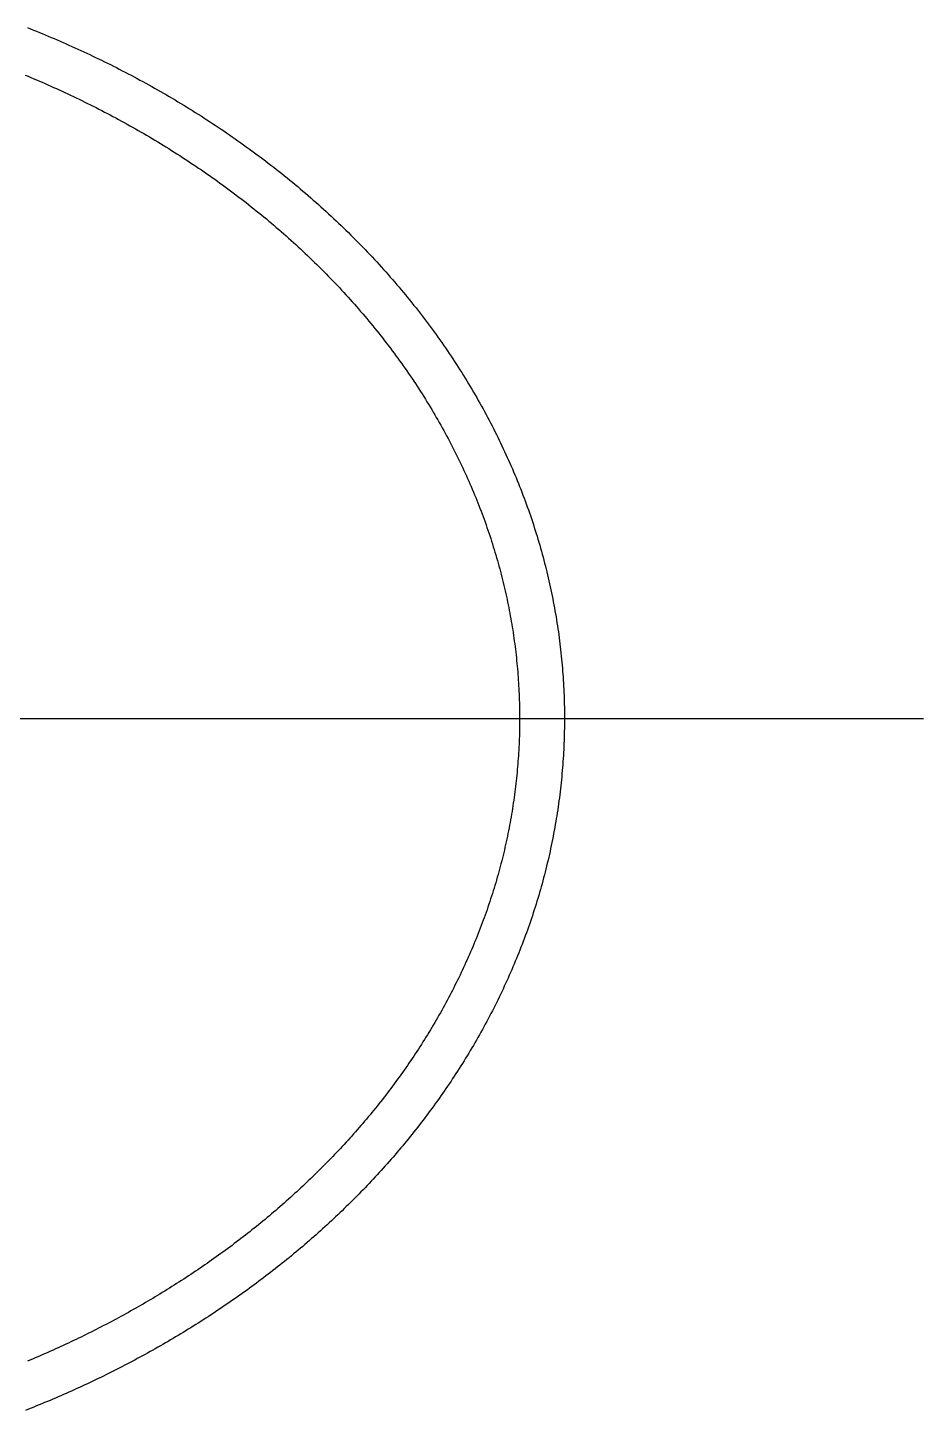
# Model space of a CAD drawing. Extents: x -61.6 to 7.4, y -31.5 to 6.5.
# Drawn here: x 2.41 to 7.4, y -3.85 to 3.85 of the extents above; entities that cross this region are included whole.
import ezdxf

# ---------------------------------------------------------------- set-up
doc = ezdxf.new("R2010")
doc.units = 0
doc.linetypes.add('CENTER', pattern=[50.8, 31.75, -6.35, 6.35, -6.35])
doc.layers.get('0').update_dxf_attribs({"linetype": 'CONTINUOUS'})
doc.layers.add('CENTER', color=1, linetype='CENTER')

msp = doc.modelspace()

# ---------------------------------------------------------------- linework, layer by layer
at = {"color": 7}
for points in [[(2.4078, 3.8486, 0), (2.4243, 3.8421, 0), (2.4408, 3.8355, 0), (2.4572, 3.8288, 0), (2.4737, 3.8221, 0), (2.4902, 3.8153, 0), (2.5067, 3.8085, 0), (2.5232, 3.8016, 0), (2.5397, 3.7946, 0), (2.5562, 3.7876, 0), (2.5727, 3.7805, 0), (2.5892, 3.7733, 0), (2.6057, 3.7661, 0), (2.6222, 3.7589, 0), (2.6387, 3.7515, 0), (2.6552, 3.7441, 0), (2.6717, 3.7367, 0), (2.6883, 3.7292, 0), (2.7048, 3.7216, 0), (2.7213, 3.714, 0), (2.7378, 3.7063, 0), (2.7543, 3.6985, 0), (2.7708, 3.6907, 0), (2.7873, 3.6828, 0), (2.8039, 3.6749, 0), (2.8203, 3.6669, 0), (2.8369, 3.6588, 0), (2.8533, 3.6507, 0), (2.8698, 3.6425, 0), (2.8863, 3.6342, 0), (2.9028, 3.6259, 0), (2.9192, 3.6175, 0), (2.9357, 3.609, 0), (2.9522, 3.6005, 0), (2.9686, 3.5919, 0), (2.9851, 3.5833, 0), (3.0015, 3.5746, 0), (3.0179, 3.5658, 0), (3.0343, 3.557, 0), (3.0507, 3.548, 0), (3.0671, 3.5391, 0), (3.0834, 3.53, 0), (3.0998, 3.5209, 0), (3.1161, 3.5118, 0), (3.1324, 3.5025, 0), (3.1487, 3.4933, 0), (3.165, 3.4839, 0), (3.1813, 3.4745, 0), (3.1975, 3.465, 0), (3.2137, 3.4554, 0), (3.2299, 3.4459, 0), (3.2461, 3.4362, 0), (3.2623, 3.4264, 0), (3.2784, 3.4166, 0), (3.2945, 3.4068, 0), (3.3106, 3.3969, 0), (3.3267, 3.3869, 0), (3.3427, 3.3768, 0), (3.3588, 3.3667, 0), (3.3748, 3.3566, 0), (3.3907, 3.3463, 0), (3.4067, 3.336, 0), (3.4226, 3.3257, 0), (3.4385, 3.3153, 0), (3.4543, 3.3048, 0), (3.4701, 3.2943, 0), (3.4859, 3.2837, 0), (3.5017, 3.273, 0), (3.5174, 3.2623, 0), (3.5331, 3.2515, 0), (3.5488, 3.2407, 0), (3.5644, 3.2298, 0), (3.58, 3.2188, 0), (3.5956, 3.2078, 0), (3.6111, 3.1967, 0), (3.6266, 3.1856, 0), (3.6421, 3.1744, 0), (3.6575, 3.1632, 0), (3.6729, 3.1519, 0), (3.6882, 3.1405, 0), (3.7035, 3.1291, 0), (3.7188, 3.1176, 0), (3.734, 3.106, 0), (3.7492, 3.0944, 0), (3.7643, 3.0828, 0), (3.7794, 3.0711, 0), (3.7945, 3.0593, 0), (3.8095, 3.0474, 0), (3.8244, 3.0356, 0), (3.8394, 3.0236, 0), (3.8542, 3.0116, 0), (3.8691, 2.9995, 0), (3.8838, 2.9874, 0), (3.8986, 2.9752, 0), (3.9132, 2.963, 0), (3.9279, 2.9507, 0), (3.9425, 2.9384, 0), (3.957, 2.926, 0), (3.9715, 2.9135, 0), (3.9859, 2.901, 0), (4.0003, 2.8885, 0), (4.0146, 2.8758, 0), (4.0289, 2.8632, 0), (4.0431, 2.8504, 0), (4.0572, 2.8376, 0), (4.0713, 2.8248, 0), (4.0854, 2.8119, 0), (4.0994, 2.799, 0), (4.1133, 2.786, 0), (4.1272, 2.7729, 0), (4.141, 2.7598, 0), (4.1547, 2.7467, 0), (4.1684, 2.7335, 0), (4.1821, 2.7202, 0), (4.1956, 2.7069, 0), (4.2092, 2.6936, 0), (4.2226, 2.6802, 0), (4.236, 2.6667, 0), (4.2493, 2.6532, 0), (4.2626, 2.6397, 0), (4.2758, 2.6261, 0), (4.2889, 2.6125, 0), (4.302, 2.5988, 0), (4.315, 2.5851, 0), (4.3279, 2.5713, 0), (4.3408, 2.5575, 0), (4.3536, 2.5436, 0), (4.3664, 2.5297, 0), (4.379, 2.5158, 0), (4.3917, 2.5018, 0), (4.4042, 2.4878, 0), (4.4167, 2.4737, 0), (4.4291, 2.4596, 0), (4.4414, 2.4454, 0), (4.4537, 2.4312, 0), (4.4659, 2.417, 0), (4.478, 2.4027, 0), (4.4901, 2.3884, 0), (4.5021, 2.3741, 0), (4.514, 2.3597, 0), (4.5259, 2.3452, 0), (4.5377, 2.3308, 0), (4.5494, 2.3163, 0), (4.561, 2.3017, 0), (4.5726, 2.2871, 0), (4.5841, 2.2725, 0), (4.5955, 2.2579, 0), (4.6068, 2.2432, 0), (4.6181, 2.2284, 0), (4.6293, 2.2137, 0), (4.6404, 2.1989, 0), (4.6514, 2.1841, 0), (4.6624, 2.1692, 0), (4.6733, 2.1543, 0), (4.6841, 2.1394, 0), (4.6948, 2.1244, 0), (4.7055, 2.1094, 0), (4.7161, 2.0944, 0), (4.7266, 2.0794, 0), (4.737, 2.0643, 0), (4.7474, 2.0492, 0), (4.7576, 2.034, 0), (4.7678, 2.0189, 0), (4.7779, 2.0037, 0), (4.788, 1.9884, 0), (4.7979, 1.9732, 0), (4.8078, 1.9579, 0), (4.8175, 1.9426, 0), (4.8273, 1.9272, 0), (4.8369, 1.9119, 0), (4.8464, 1.8965, 0), (4.8559, 1.8811, 0), (4.8653, 1.8656, 0), (4.8746, 1.8501, 0), (4.8838, 1.8346, 0), (4.893, 1.8191, 0), (4.902, 1.8035, 0), (4.911, 1.788, 0), (4.9199, 1.7724, 0), (4.9288, 1.7567, 0), (4.9375, 1.7411, 0), (4.9462, 1.7254, 0), (4.9548, 1.7097, 0), (4.9633, 1.694, 0), (4.9717, 1.6782, 0), (4.9801, 1.6624, 0), (4.9883, 1.6466, 0), (4.9965, 1.6308, 0), (5.0046, 1.615, 0), (5.0127, 1.5991, 0), (5.0206, 1.5832, 0), (5.0285, 1.5673, 0), (5.0363, 1.5514, 0), (5.044, 1.5354, 0), (5.0516, 1.5194, 0), (5.0591, 1.5034, 0), (5.0666, 1.4874, 0), (5.074, 1.4714, 0), (5.0813, 1.4553, 0), (5.0885, 1.4392, 0), (5.0956, 1.4231, 0), (5.1027, 1.407, 0), (5.1097, 1.3909, 0), (5.1165, 1.3747, 0), (5.1234, 1.3586, 0), (5.1301, 1.3424, 0), (5.1367, 1.3262, 0), (5.1433, 1.31, 0), (5.1498, 1.2937, 0), (5.1562, 1.2775, 0), (5.1625, 1.2612, 0), (5.1687, 1.2449, 0), (5.1749, 1.2286, 0), (5.1809, 1.2123, 0), (5.1869, 1.196, 0), (5.1928, 1.1796, 0), (5.1986, 1.1632, 0), (5.2044, 1.1469, 0), (5.21, 1.1305, 0), (5.2156, 1.1141, 0), (5.2211, 1.0976, 0), (5.2265, 1.0812, 0), (5.2318, 1.0648, 0), (5.2371, 1.0483, 0), (5.2422, 1.0318, 0), (5.2473, 1.0153, 0), (5.2523, 0.9988, 0), (5.2572, 0.9823, 0), (5.262, 0.9658, 0), (5.2668, 0.9493, 0), (5.2714, 0.9327, 0), (5.276, 0.9162, 0), (5.2805, 0.8996, 0), (5.2849, 0.8831, 0), (5.2892, 0.8665, 0), (5.2935, 0.8499, 0), (5.2976, 0.8333, 0), (5.3017, 0.8167, 0), (5.3057, 0.8001, 0), (5.3096, 0.7834, 0), (5.3134, 0.7668, 0), (5.3172, 0.7502, 0), (5.3209, 0.7335, 0), (5.3244, 0.7168, 0), (5.3279, 0.7002, 0), (5.3313, 0.6835, 0), (5.3347, 0.6668, 0), (5.3379, 0.6501, 0), (5.3411, 0.6334, 0), (5.3442, 0.6167, 0), (5.3472, 0.6, 0), (5.3501, 0.5833, 0), (5.3529, 0.5666, 0), (5.3557, 0.5498, 0), (5.3583, 0.5331, 0), (5.3609, 0.5164, 0), (5.3634, 0.4996, 0), (5.3658, 0.4829, 0), (5.3682, 0.4661, 0), (5.3704, 0.4494, 0), (5.3726, 0.4326, 0), (5.3747, 0.4158, 0), (5.3767, 0.3991, 0), (5.3786, 0.3823, 0), (5.3804, 0.3655, 0), (5.3822, 0.3487, 0), (5.3839, 0.3319, 0), (5.3855, 0.3151, 0), (5.387, 0.2983, 0), (5.3884, 0.2815, 0), (5.3898, 0.2647, 0), (5.391, 0.2479, 0), (5.3922, 0.2311, 0), (5.3933, 0.2143, 0), (5.3943, 0.1975, 0), (5.3952, 0.1807, 0), (5.3961, 0.1639, 0), (5.3968, 0.1471, 0), (5.3975, 0.1303, 0), (5.3981, 0.1135, 0), (5.3986, 0.0967, 0), (5.3991, 0.0799, 0), (5.3994, 0.063, 0), (5.3997, 0.0462, 0), (5.3999, 0.0294, 0), (5.4, 0.0126, 0), (5.4, -0.0042, 0), (5.3999, -0.021, 0), (5.3998, -0.0378, 0), (5.3995, -0.0547, 0), (5.3992, -0.0715, 0), (5.3988, -0.0883, 0), (5.3984, -0.1051, 0), (5.3978, -0.1219, 0), (5.3971, -0.1387, 0), (5.3964, -0.1555, 0), (5.3956, -0.1723, 0), (5.3947, -0.1891, 0), (5.3937, -0.2059, 0), (5.3927, -0.2227, 0), (5.3915, -0.2395, 0), (5.3903, -0.2563, 0), (5.389, -0.2731, 0), (5.3876, -0.2899, 0), (5.3862, -0.3066, 0), (5.3846, -0.3234, 0), (5.383, -0.3402, 0), (5.3813, -0.3569, 0), (5.3795, -0.3737, 0), (5.3776, -0.3904, 0), (5.3756, -0.4071, 0), (5.3736, -0.4239, 0), (5.3715, -0.4406, 0), (5.3693, -0.4573, 0), (5.367, -0.474, 0), (5.3646, -0.4907, 0), (5.3622, -0.5074, 0), (5.3597, -0.524, 0), (5.357, -0.5407, 0), (5.3544, -0.5573, 0), (5.3516, -0.574, 0), (5.3487, -0.5906, 0), (5.3458, -0.6072, 0), (5.3428, -0.6238, 0), (5.3397, -0.6404, 0), (5.3365, -0.657, 0), (5.3333, -0.6735, 0), (5.3299, -0.6901, 0), (5.3265, -0.7066, 0), (5.323, -0.7231, 0), (5.3195, -0.7396, 0), (5.3158, -0.7561, 0), (5.3121, -0.7726, 0), (5.3083, -0.7891, 0), (5.3044, -0.8055, 0), (5.3004, -0.8219, 0), (5.2964, -0.8383, 0), (5.2922, -0.8547, 0), (5.288, -0.8711, 0), (5.2837, -0.8875, 0), (5.2794, -0.9038, 0), (5.2749, -0.9201, 0), (5.2704, -0.9364, 0), (5.2658, -0.9527, 0), (5.2611, -0.9689, 0), (5.2564, -0.9852, 0), (5.2515, -1.0014, 0), (5.2466, -1.0176, 0), (5.2416, -1.0338, 0), (5.2365, -1.0499, 0), (5.2314, -1.066, 0), (5.2262, -1.0821, 0), (5.2209, -1.0982, 0), (5.2155, -1.1142, 0), (5.21, -1.1303, 0), (5.2045, -1.1463, 0), (5.1989, -1.1623, 0), (5.1933, -1.1782, 0), (5.1875, -1.1941, 0), (5.1817, -1.21, 0), (5.1758, -1.2259, 0), (5.1698, -1.2417, 0), (5.1638, -1.2575, 0), (5.1577, -1.2733, 0), (5.1515, -1.2891, 0), (5.1452, -1.3048, 0), (5.1389, -1.3205, 0), (5.1325, -1.3362, 0), (5.1261, -1.3518, 0), (5.1195, -1.3674, 0), (5.1129, -1.383, 0), (5.1062, -1.3986, 0), (5.0995, -1.4141, 0), (5.0927, -1.4296, 0), (5.0858, -1.445, 0), (5.0788, -1.4605, 0), (5.0718, -1.4758, 0), (5.0647, -1.4912, 0), (5.0576, -1.5065, 0), (5.0504, -1.5218, 0), (5.0431, -1.5371, 0), (5.0357, -1.5523, 0), (5.0283, -1.5675, 0), (5.0208, -1.5826, 0), (5.0133, -1.5977, 0), (5.0057, -1.6128, 0), (4.998, -1.6279, 0), (4.9902, -1.6429, 0), (4.9824, -1.6579, 0), (4.9746, -1.6728, 0), (4.9666, -1.6877, 0), (4.9586, -1.7025, 0), (4.9506, -1.7174, 0), (4.9425, -1.7321, 0), (4.9343, -1.7469, 0), (4.926, -1.7616, 0), (4.9177, -1.7763, 0), (4.9094, -1.7909, 0), (4.9009, -1.8055, 0), (4.8924, -1.82, 0), (4.8839, -1.8345, 0), (4.8753, -1.849, 0), (4.8666, -1.8634, 0), (4.8579, -1.8778, 0), (4.8491, -1.8921, 0), (4.8403, -1.9064, 0), (4.8314, -1.9206, 0), (4.8225, -1.9348, 0), (4.8135, -1.949, 0), (4.8044, -1.9631, 0), (4.7953, -1.9772, 0), (4.7862, -1.9912, 0), (4.7769, -2.0052, 0), (4.7677, -2.0191, 0), (4.7584, -2.033, 0), (4.749, -2.0469, 0), (4.7396, -2.0607, 0), (4.7301, -2.0744, 0), (4.7206, -2.0882, 0), (4.711, -2.1018, 0), (4.7013, -2.1155, 0), (4.6917, -2.129, 0), (4.6819, -2.1426, 0), (4.6721, -2.1561, 0), (4.6623, -2.1696, 0), (4.6524, -2.183, 0), (4.6425, -2.1963, 0), (4.6325, -2.2096, 0), (4.6225, -2.2229, 0), (4.6124, -2.2362, 0), (4.6023, -2.2494, 0), (4.5921, -2.2625, 0), (4.5819, -2.2756, 0), (4.5716, -2.2887, 0), (4.5613, -2.3017, 0), (4.5509, -2.3147, 0), (4.5405, -2.3276, 0), (4.5301, -2.3405, 0), (4.5196, -2.3533, 0), (4.509, -2.3661, 0), (4.4984, -2.3789, 0), (4.4878, -2.3916, 0), (4.4771, -2.4042, 0), (4.4664, -2.4169, 0), (4.4556, -2.4294, 0), (4.4448, -2.442, 0), (4.4339, -2.4545, 0), (4.423, -2.4669, 0), (4.412, -2.4793, 0), (4.401, -2.4917, 0), (4.39, -2.504, 0), (4.3789, -2.5162, 0), (4.3678, -2.5285, 0), (4.3566, -2.5407, 0), (4.3454, -2.5528, 0), (4.3342, -2.5649, 0), (4.3229, -2.5769, 0), (4.3116, -2.589, 0), (4.3002, -2.6009, 0), (4.2888, -2.6128, 0), (4.2773, -2.6247, 0), (4.2658, -2.6365, 0), (4.2543, -2.6483, 0), (4.2427, -2.6601, 0), (4.2311, -2.6718, 0), (4.2195, -2.6834, 0), (4.2078, -2.695, 0), (4.1961, -2.7066, 0), (4.1843, -2.7181, 0), (4.1725, -2.7296, 0), (4.1607, -2.741, 0), (4.1488, -2.7524, 0), (4.1368, -2.7638, 0), (4.1249, -2.7751, 0), (4.1129, -2.7864, 0), (4.1009, -2.7976, 0), (4.0888, -2.8088, 0), (4.0767, -2.8199, 0), (4.0645, -2.831, 0), (4.0524, -2.8421, 0), (4.0401, -2.8531, 0), (4.0279, -2.864, 0), (4.0156, -2.875, 0), (4.0033, -2.8859, 0), (3.9909, -2.8967, 0), (3.9785, -2.9075, 0), (3.9661, -2.9182, 0), (3.9536, -2.9289, 0), (3.9411, -2.9396, 0), (3.9285, -2.9502, 0), (3.916, -2.9608, 0), (3.9034, -2.9714, 0), (3.8907, -2.9819, 0), (3.878, -2.9923, 0), (3.8653, -3.0027, 0), (3.8526, -3.0131, 0), (3.8398, -3.0234, 0), (3.827, -3.0337, 0), (3.8141, -3.044, 0), (3.8013, -3.0541, 0), (3.7883, -3.0643, 0), (3.7754, -3.0744, 0), (3.7624, -3.0845, 0), (3.7494, -3.0945, 0), (3.7364, -3.1045, 0), (3.7233, -3.1145, 0), (3.7102, -3.1244, 0), (3.6971, -3.1342, 0), (3.6839, -3.144, 0), (3.6707, -3.1538, 0), (3.6575, -3.1635, 0), (3.6442, -3.1732, 0), (3.6309, -3.1829, 0), (3.6176, -3.1925, 0), (3.6042, -3.202, 0), (3.5909, -3.2115, 0), (3.5774, -3.221, 0), (3.564, -3.2304, 0), (3.5505, -3.2398, 0), (3.537, -3.2492, 0), (3.5235, -3.2585, 0), (3.51, -3.2677, 0), (3.4964, -3.277, 0), (3.4828, -3.2861, 0), (3.4691, -3.2953, 0), (3.4555, -3.3044, 0), (3.4418, -3.3134, 0), (3.4281, -3.3224, 0), (3.4143, -3.3314, 0), (3.4005, -3.3403, 0), (3.3867, -3.3492, 0), (3.3729, -3.358, 0), (3.359, -3.3668, 0), (3.3452, -3.3756, 0), (3.3313, -3.3843, 0), (3.3173, -3.3929, 0), (3.3034, -3.4016, 0), (3.2894, -3.4101, 0), (3.2754, -3.4187, 0), (3.2614, -3.4272, 0), (3.2473, -3.4356, 0), (3.2332, -3.444, 0), (3.2191, -3.4524, 0), (3.205, -3.4607, 0), (3.1909, -3.469, 0), (3.1767, -3.4773, 0), (3.1625, -3.4854, 0), (3.1483, -3.4936, 0), (3.134, -3.5017, 0), (3.1198, -3.5098, 0), (3.1055, -3.5178, 0), (3.0912, -3.5258, 0), (3.0768, -3.5337, 0), (3.0625, -3.5416, 0), (3.0481, -3.5495, 0), (3.0337, -3.5573, 0), (3.0193, -3.565, 0), (3.0049, -3.5728, 0), (2.9905, -3.5804, 0), (2.976, -3.5881, 0), (2.9615, -3.5957, 0), (2.947, -3.6032, 0), (2.9324, -3.6107, 0), (2.9179, -3.6182, 0), (2.9033, -3.6256, 0), (2.8887, -3.633, 0), (2.8741, -3.6404, 0), (2.8595, -3.6477, 0), (2.8448, -3.6549, 0), (2.8302, -3.6621, 0), (2.8155, -3.6693, 0), (2.8007, -3.6764, 0), (2.786, -3.6835, 0), (2.7713, -3.6906, 0), (2.7565, -3.6976, 0), (2.7418, -3.7045, 0), (2.7269, -3.7114, 0), (2.7121, -3.7183, 0), (2.6973, -3.7252, 0), (2.6825, -3.7319, 0), (2.6676, -3.7387, 0), (2.6527, -3.7454, 0), (2.6378, -3.7521, 0), (2.6229, -3.7587, 0), (2.608, -3.7653, 0), (2.593, -3.7718, 0), (2.5781, -3.7783, 0), (2.5631, -3.7848, 0), (2.5481, -3.7912, 0), (2.5331, -3.7976, 0), (2.5181, -3.8039, 0), (2.503, -3.8102, 0), (2.488, -3.8164, 0), (2.4729, -3.8226, 0), (2.4578, -3.8288, 0), (2.4427, -3.8349, 0), (2.4276, -3.841, 0), (2.4125, -3.847, 0), (2.3973, -3.853, 0)], [(2.3946, 3.5843, 0), (2.4104, 3.5777, 0), (2.4262, 3.5711, 0), (2.442, 3.5644, 0), (2.4578, 3.5577, 0), (2.4736, 3.5509, 0), (2.4894, 3.5441, 0), (2.5052, 3.5372, 0), (2.5211, 3.5302, 0), (2.5369, 3.5232, 0), (2.5527, 3.5161, 0), (2.5685, 3.509, 0), (2.5843, 3.5018, 0), (2.6001, 3.4946, 0), (2.616, 3.4873, 0), (2.6318, 3.4799, 0), (2.6476, 3.4725, 0), (2.6634, 3.465, 0), (2.6792, 3.4574, 0), (2.695, 3.4498, 0), (2.7108, 3.4422, 0), (2.7266, 3.4345, 0), (2.7423, 3.4267, 0), (2.7581, 3.4188, 0), (2.7739, 3.4109, 0), (2.7896, 3.403, 0), (2.8054, 3.3949, 0), (2.8211, 3.3868, 0), (2.8369, 3.3787, 0), (2.8526, 3.3705, 0), (2.8683, 3.3622, 0), (2.884, 3.3539, 0), (2.8997, 3.3455, 0), (2.9154, 3.3371, 0), (2.931, 3.3285, 0), (2.9467, 3.32, 0), (2.9623, 3.3113, 0), (2.9779, 3.3026, 0), (2.9935, 3.2939, 0), (3.0091, 3.2851, 0), (3.0247, 3.2762, 0), (3.0402, 3.2673, 0), (3.0557, 3.2583, 0), (3.0712, 3.2492, 0), (3.0867, 3.2401, 0), (3.1022, 3.2309, 0), (3.1176, 3.2217, 0), (3.1331, 3.2124, 0), (3.1485, 3.2031, 0), (3.1638, 3.1937, 0), (3.1792, 3.1842, 0), (3.1945, 3.1747, 0), (3.2098, 3.1651, 0), (3.2251, 3.1555, 0), (3.2404, 3.1458, 0), (3.2556, 3.136, 0), (3.2708, 3.1262, 0), (3.286, 3.1163, 0), (3.3011, 3.1064, 0), (3.3162, 3.0964, 0), (3.3313, 3.0864, 0), (3.3463, 3.0763, 0), (3.3613, 3.0661, 0), (3.3763, 3.0559, 0), (3.3913, 3.0457, 0), (3.4062, 3.0353, 0), (3.4211, 3.025, 0), (3.436, 3.0145, 0), (3.4508, 3.004, 0), (3.4655, 2.9935, 0), (3.4803, 2.9829, 0), (3.495, 2.9723, 0), (3.5097, 2.9616, 0), (3.5243, 2.9508, 0), (3.5389, 2.94, 0), (3.5535, 2.9291, 0), (3.568, 2.9182, 0), (3.5824, 2.9072, 0), (3.5969, 2.8962, 0), (3.6113, 2.8851, 0), (3.6256, 2.874, 0), (3.6399, 2.8628, 0), (3.6542, 2.8515, 0), (3.6684, 2.8402, 0), (3.6826, 2.8289, 0), (3.6967, 2.8175, 0), (3.7108, 2.806, 0), (3.7248, 2.7945, 0), (3.7388, 2.783, 0), (3.7527, 2.7713, 0), (3.7666, 2.7597, 0), (3.7805, 2.748, 0), (3.7942, 2.7362, 0), (3.808, 2.7244, 0), (3.8217, 2.7125, 0), (3.8353, 2.7006, 0), (3.8489, 2.6886, 0), (3.8624, 2.6766, 0), (3.8759, 2.6645, 0), (3.8893, 2.6524, 0), (3.9027, 2.6402, 0), (3.916, 2.628, 0), (3.9293, 2.6158, 0), (3.9425, 2.6035, 0), (3.9556, 2.5911, 0), (3.9687, 2.5787, 0), (3.9817, 2.5662, 0), (3.9947, 2.5537, 0), (4.0076, 2.5412, 0), (4.0204, 2.5286, 0), (4.0332, 2.516, 0), (4.0459, 2.5033, 0), (4.0586, 2.4906, 0), (4.0712, 2.4778, 0), (4.0837, 2.465, 0), (4.0962, 2.4522, 0), (4.1086, 2.4393, 0), (4.121, 2.4264, 0), (4.1333, 2.4134, 0), (4.1455, 2.4004, 0), (4.1577, 2.3873, 0), (4.1698, 2.3742, 0), (4.1818, 2.3611, 0), (4.1938, 2.348, 0), (4.2057, 2.3348, 0), (4.2175, 2.3215, 0), (4.2293, 2.3082, 0), (4.241, 2.2949, 0), (4.2527, 2.2816, 0), (4.2642, 2.2681, 0), (4.2757, 2.2547, 0), (4.2872, 2.2413, 0), (4.2986, 2.2278, 0), (4.3099, 2.2142, 0), (4.3211, 2.2007, 0), (4.3323, 2.1871, 0), (4.3434, 2.1734, 0), (4.3544, 2.1597, 0), (4.3654, 2.146, 0), (4.3763, 2.1323, 0), (4.3871, 2.1185, 0), (4.3979, 2.1048, 0), (4.4085, 2.0909, 0), (4.4191, 2.0771, 0), (4.4297, 2.0632, 0), (4.4401, 2.0492, 0), (4.4505, 2.0353, 0), (4.4608, 2.0213, 0), (4.4711, 2.0073, 0), (4.4813, 1.9933, 0), (4.4913, 1.9792, 0), (4.5014, 1.9651, 0), (4.5113, 1.951, 0), (4.5212, 1.9369, 0), (4.531, 1.9227, 0), (4.5407, 1.9085, 0), (4.5503, 1.8943, 0), (4.5599, 1.88, 0), (4.5694, 1.8658, 0), (4.5788, 1.8515, 0), (4.5881, 1.8371, 0), (4.5974, 1.8228, 0), (4.6066, 1.8084, 0), (4.6157, 1.794, 0), (4.6247, 1.7796, 0), (4.6337, 1.7652, 0), (4.6425, 1.7507, 0), (4.6513, 1.7362, 0), (4.6601, 1.7217, 0), (4.6687, 1.7072, 0), (4.6773, 1.6927, 0), (4.6858, 1.6781, 0), (4.6942, 1.6635, 0), (4.7026, 1.6489, 0), (4.7108, 1.6342, 0), (4.719, 1.6196, 0), (4.7271, 1.6049, 0), (4.7352, 1.5902, 0), (4.7432, 1.5755, 0), (4.751, 1.5607, 0), (4.7589, 1.546, 0), (4.7666, 1.5312, 0), (4.7743, 1.5164, 0), (4.7818, 1.5016, 0), (4.7893, 1.4867, 0), (4.7968, 1.4719, 0), (4.8041, 1.457, 0), (4.8114, 1.4421, 0), (4.8186, 1.4272, 0), (4.8257, 1.4123, 0), (4.8328, 1.3974, 0), (4.8397, 1.3824, 0), (4.8466, 1.3674, 0), (4.8534, 1.3524, 0), (4.8602, 1.3374, 0), (4.8668, 1.3224, 0), (4.8734, 1.3074, 0), (4.8799, 1.2923, 0), (4.8864, 1.2772, 0), (4.8927, 1.2621, 0), (4.899, 1.247, 0), (4.9052, 1.2319, 0), (4.9113, 1.2168, 0), (4.9173, 1.2017, 0), (4.9233, 1.1865, 0), (4.9292, 1.1713, 0), (4.935, 1.1562, 0), (4.9407, 1.1409, 0), (4.9464, 1.1257, 0), (4.952, 1.1105, 0), (4.9575, 1.0953, 0), (4.9629, 1.08, 0), (4.9682, 1.0648, 0), (4.9735, 1.0495, 0), (4.9787, 1.0342, 0), (4.9838, 1.019, 0), (4.9888, 1.0037, 0), (4.9938, 0.9884, 0), (4.9987, 0.973, 0), (5.0035, 0.9577, 0), (5.0082, 0.9424, 0), (5.0128, 0.927, 0), (5.0174, 0.9117, 0), (5.0219, 0.8963, 0), (5.0263, 0.8809, 0), (5.0306, 0.8655, 0), (5.0349, 0.8502, 0), (5.0391, 0.8348, 0), (5.0432, 0.8194, 0), (5.0472, 0.8039, 0), (5.0511, 0.7885, 0), (5.055, 0.7731, 0), (5.0588, 0.7577, 0), (5.0625, 0.7422, 0), (5.0661, 0.7268, 0), (5.0697, 0.7113, 0), (5.0732, 0.6959, 0), (5.0766, 0.6804, 0), (5.0799, 0.6649, 0), (5.0831, 0.6494, 0), (5.0863, 0.634, 0), (5.0894, 0.6185, 0), (5.0924, 0.603, 0), (5.0954, 0.5875, 0), (5.0982, 0.572, 0), (5.101, 0.5565, 0), (5.1037, 0.5409, 0), (5.1063, 0.5254, 0), (5.1089, 0.5099, 0), (5.1114, 0.4944, 0), (5.1138, 0.4788, 0), (5.1161, 0.4633, 0), (5.1183, 0.4478, 0), (5.1205, 0.4322, 0), (5.1226, 0.4167, 0), (5.1246, 0.4011, 0), (5.1265, 0.3856, 0), (5.1284, 0.37, 0), (5.1302, 0.3544, 0), (5.1319, 0.3389, 0), (5.1335, 0.3233, 0), (5.1351, 0.3077, 0), (5.1365, 0.2922, 0), (5.1379, 0.2766, 0), (5.1393, 0.261, 0), (5.1405, 0.2454, 0), (5.1417, 0.2299, 0), (5.1428, 0.2143, 0), (5.1438, 0.1987, 0), (5.1447, 0.1831, 0), (5.1456, 0.1675, 0), (5.1464, 0.152, 0), (5.1471, 0.1364, 0), (5.1477, 0.1208, 0), (5.1483, 0.1052, 0), (5.1487, 0.0896, 0), (5.1491, 0.074, 0), (5.1495, 0.0584, 0), (5.1497, 0.0429, 0), (5.1499, 0.0273, 0), (5.15, 0.0117, 0), (5.15, -0.0039, 0), (5.1499, -0.0195, 0), (5.1498, -0.0351, 0), (5.1496, -0.0507, 0), (5.1493, -0.0662, 0), (5.1489, -0.0818, 0), (5.1485, -0.0974, 0), (5.148, -0.113, 0), (5.1474, -0.1286, 0), (5.1467, -0.1442, 0), (5.1459, -0.1598, 0), (5.1451, -0.1753, 0), (5.1442, -0.1909, 0), (5.1432, -0.2065, 0), (5.1422, -0.222, 0), (5.141, -0.2376, 0), (5.1398, -0.2532, 0), (5.1385, -0.2687, 0), (5.1372, -0.2843, 0), (5.1357, -0.2998, 0), (5.1342, -0.3154, 0), (5.1326, -0.3309, 0), (5.131, -0.3464, 0), (5.1292, -0.362, 0), (5.1274, -0.3775, 0), (5.1255, -0.393, 0), (5.1236, -0.4085, 0), (5.1215, -0.424, 0), (5.1194, -0.4395, 0), (5.1172, -0.455, 0), (5.1149, -0.4705, 0), (5.1126, -0.4859, 0), (5.1102, -0.5014, 0), (5.1077, -0.5168, 0), (5.1051, -0.5323, 0), (5.1025, -0.5477, 0), (5.0997, -0.5631, 0), (5.0969, -0.5785, 0), (5.0941, -0.5939, 0), (5.0911, -0.6093, 0), (5.0881, -0.6247, 0), (5.085, -0.6401, 0), (5.0818, -0.6554, 0), (5.0786, -0.6708, 0), (5.0753, -0.6861, 0), (5.0719, -0.7014, 0), (5.0684, -0.7167, 0), (5.0649, -0.732, 0), (5.0613, -0.7473, 0), (5.0576, -0.7625, 0), (5.0538, -0.7778, 0), (5.05, -0.793, 0), (5.0461, -0.8082, 0), (5.0421, -0.8234, 0), (5.038, -0.8386, 0), (5.0339, -0.8538, 0), (5.0297, -0.869, 0), (5.0254, -0.8841, 0), (5.021, -0.8992, 0), (5.0166, -0.9143, 0), (5.0121, -0.9294, 0), (5.0075, -0.9445, 0), (5.0029, -0.9595, 0), (4.9982, -0.9745, 0), (4.9934, -0.9895, 0), (4.9885, -1.0045, 0), (4.9836, -1.0195, 0), (4.9786, -1.0344, 0), (4.9735, -1.0494, 0), (4.9684, -1.0643, 0), (4.9632, -1.0791, 0), (4.9579, -1.094, 0), (4.9525, -1.1088, 0), (4.9471, -1.1236, 0), (4.9416, -1.1384, 0), (4.936, -1.1532, 0), (4.9304, -1.1679, 0), (4.9247, -1.1826, 0), (4.919, -1.1973, 0), (4.9131, -1.212, 0), (4.9072, -1.2266, 0), (4.9013, -1.2412, 0), (4.8952, -1.2558, 0), (4.8891, -1.2704, 0), (4.883, -1.2849, 0), (4.8767, -1.2994, 0), (4.8704, -1.3139, 0), (4.8641, -1.3284, 0), (4.8577, -1.3428, 0), (4.8512, -1.3572, 0), (4.8446, -1.3716, 0), (4.838, -1.3859, 0), (4.8313, -1.4002, 0), (4.8246, -1.4145, 0), (4.8178, -1.4288, 0), (4.8109, -1.443, 0), (4.804, -1.4572, 0), (4.797, -1.4713, 0), (4.7899, -1.4855, 0), (4.7828, -1.4996, 0), (4.7756, -1.5136, 0), (4.7684, -1.5277, 0), (4.7611, -1.5417, 0), (4.7537, -1.5557, 0), (4.7463, -1.5696, 0), (4.7388, -1.5835, 0), (4.7313, -1.5974, 0), (4.7237, -1.6112, 0), (4.716, -1.625, 0), (4.7083, -1.6388, 0), (4.7005, -1.6525, 0), (4.6927, -1.6662, 0), (4.6848, -1.6799, 0), (4.6768, -1.6935, 0), (4.6688, -1.7071, 0), (4.6607, -1.7206, 0), (4.6526, -1.7342, 0), (4.6444, -1.7476, 0), (4.6362, -1.7611, 0), (4.6279, -1.7745, 0), (4.6196, -1.7878, 0), (4.6112, -1.8012, 0), (4.6028, -1.8144, 0), (4.5943, -1.8277, 0), (4.5857, -1.8409, 0), (4.5771, -1.8541, 0), (4.5685, -1.8672, 0), (4.5598, -1.8803, 0), (4.551, -1.8933, 0), (4.5422, -1.9063, 0), (4.5334, -1.9193, 0), (4.5245, -1.9322, 0), (4.5155, -1.9451, 0), (4.5065, -1.958, 0), (4.4974, -1.9708, 0), (4.4883, -1.9836, 0), (4.4792, -1.9963, 0), (4.47, -2.009, 0), (4.4607, -2.0216, 0), (4.4515, -2.0343, 0), (4.4421, -2.0468, 0), (4.4327, -2.0594, 0), (4.4233, -2.0719, 0), (4.4138, -2.0843, 0), (4.4043, -2.0967, 0), (4.3947, -2.1091, 0), (4.3851, -2.1215, 0), (4.3754, -2.1338, 0), (4.3657, -2.146, 0), (4.3559, -2.1582, 0), (4.3461, -2.1704, 0), (4.3362, -2.1826, 0), (4.3263, -2.1947, 0), (4.3164, -2.2067, 0), (4.3064, -2.2188, 0), (4.2964, -2.2307, 0), (4.2863, -2.2427, 0), (4.2762, -2.2546, 0), (4.266, -2.2664, 0), (4.2558, -2.2783, 0), (4.2456, -2.29, 0), (4.2353, -2.3018, 0), (4.2249, -2.3135, 0), (4.2146, -2.3252, 0), (4.2041, -2.3368, 0), (4.1937, -2.3484, 0), (4.1832, -2.3599, 0), (4.1726, -2.3714, 0), (4.162, -2.3829, 0), (4.1514, -2.3943, 0), (4.1407, -2.4057, 0), (4.13, -2.4171, 0), (4.1193, -2.4284, 0), (4.1085, -2.4396, 0), (4.0977, -2.4508, 0), (4.0868, -2.462, 0), (4.0759, -2.4732, 0), (4.065, -2.4843, 0), (4.054, -2.4954, 0), (4.043, -2.5064, 0), (4.0319, -2.5174, 0), (4.0208, -2.5283, 0), (4.0097, -2.5392, 0), (3.9985, -2.5501, 0), (3.9873, -2.5609, 0), (3.976, -2.5717, 0), (3.9647, -2.5825, 0), (3.9534, -2.5932, 0), (3.9421, -2.6038, 0), (3.9307, -2.6145, 0), (3.9192, -2.6251, 0), (3.9078, -2.6356, 0), (3.8962, -2.6461, 0), (3.8847, -2.6566, 0), (3.8731, -2.6671, 0), (3.8615, -2.6774, 0), (3.8498, -2.6878, 0), (3.8381, -2.6981, 0), (3.8264, -2.7084, 0), (3.8146, -2.7186, 0), (3.8029, -2.7288, 0), (3.791, -2.739, 0), (3.7792, -2.7491, 0), (3.7673, -2.7592, 0), (3.7553, -2.7693, 0), (3.7433, -2.7793, 0), (3.7313, -2.7892, 0), (3.7193, -2.7992, 0), (3.7072, -2.8091, 0), (3.6951, -2.8189, 0), (3.683, -2.8287, 0), (3.6708, -2.8385, 0), (3.6586, -2.8482, 0), (3.6464, -2.8579, 0), (3.6341, -2.8676, 0), (3.6218, -2.8772, 0), (3.6095, -2.8867, 0), (3.5971, -2.8963, 0), (3.5847, -2.9058, 0), (3.5723, -2.9152, 0), (3.5598, -2.9246, 0), (3.5473, -2.934, 0), (3.5348, -2.9434, 0), (3.5222, -2.9526, 0), (3.5096, -2.9619, 0), (3.497, -2.9711, 0), (3.4844, -2.9803, 0), (3.4717, -2.9894, 0), (3.459, -2.9985, 0), (3.4463, -3.0076, 0), (3.4335, -3.0166, 0), (3.4207, -3.0256, 0), (3.4079, -3.0345, 0), (3.395, -3.0434, 0), (3.3822, -3.0523, 0), (3.3692, -3.0611, 0), (3.3563, -3.0699, 0), (3.3433, -3.0786, 0), (3.3303, -3.0873, 0), (3.3173, -3.096, 0), (3.3043, -3.1046, 0), (3.2912, -3.1132, 0), (3.2781, -3.1218, 0), (3.2649, -3.1303, 0), (3.2518, -3.1387, 0), (3.2386, -3.1472, 0), (3.2254, -3.1555, 0), (3.2122, -3.1639, 0), (3.1989, -3.1722, 0), (3.1856, -3.1805, 0), (3.1723, -3.1887, 0), (3.1589, -3.1969, 0), (3.1456, -3.205, 0), (3.1322, -3.2131, 0), (3.1188, -3.2212, 0), (3.1054, -3.2292, 0), (3.0919, -3.2372, 0), (3.0784, -3.2452, 0), (3.0649, -3.2531, 0), (3.0514, -3.2609, 0), (3.0378, -3.2687, 0), (3.0242, -3.2765, 0), (3.0106, -3.2843, 0), (2.997, -3.292, 0), (2.9834, -3.2996, 0), (2.9697, -3.3073, 0), (2.956, -3.3148, 0), (2.9423, -3.3224, 0), (2.9286, -3.3299, 0), (2.9148, -3.3374, 0), (2.9011, -3.3448, 0), (2.8872, -3.3522, 0), (2.8734, -3.3595, 0), (2.8596, -3.3668, 0), (2.8457, -3.3741, 0), (2.8319, -3.3813, 0), (2.818, -3.3885, 0), (2.8041, -3.3956, 0), (2.7901, -3.4027, 0), (2.7762, -3.4098, 0), (2.7622, -3.4168, 0), (2.7482, -3.4238, 0), (2.7342, -3.4307, 0), (2.7201, -3.4376, 0), (2.7061, -3.4445, 0), (2.692, -3.4513, 0), (2.6779, -3.4581, 0), (2.6638, -3.4648, 0), (2.6497, -3.4715, 0), (2.6355, -3.4782, 0), (2.6214, -3.4848, 0), (2.6072, -3.4914, 0), (2.593, -3.4979, 0), (2.5788, -3.5044, 0), (2.5645, -3.5109, 0), (2.5503, -3.5173, 0), (2.536, -3.5237, 0), (2.5217, -3.5301, 0), (2.5074, -3.5364, 0), (2.4931, -3.5426, 0), (2.4788, -3.5489, 0), (2.4644, -3.555, 0), (2.4501, -3.5612, 0), (2.4357, -3.5673, 0), (2.4213, -3.5734, 0), (2.4069, -3.5794, 0)]]:
    msp.add_polyline3d(points, dxfattribs=at)
at = {"layer": 'CENTER', "color": 1, "linetype": 'CENTER'}
msp.add_line((-7.4, 0), (7.4, 0), dxfattribs=at)

doc.saveas('drawing.dxf')
